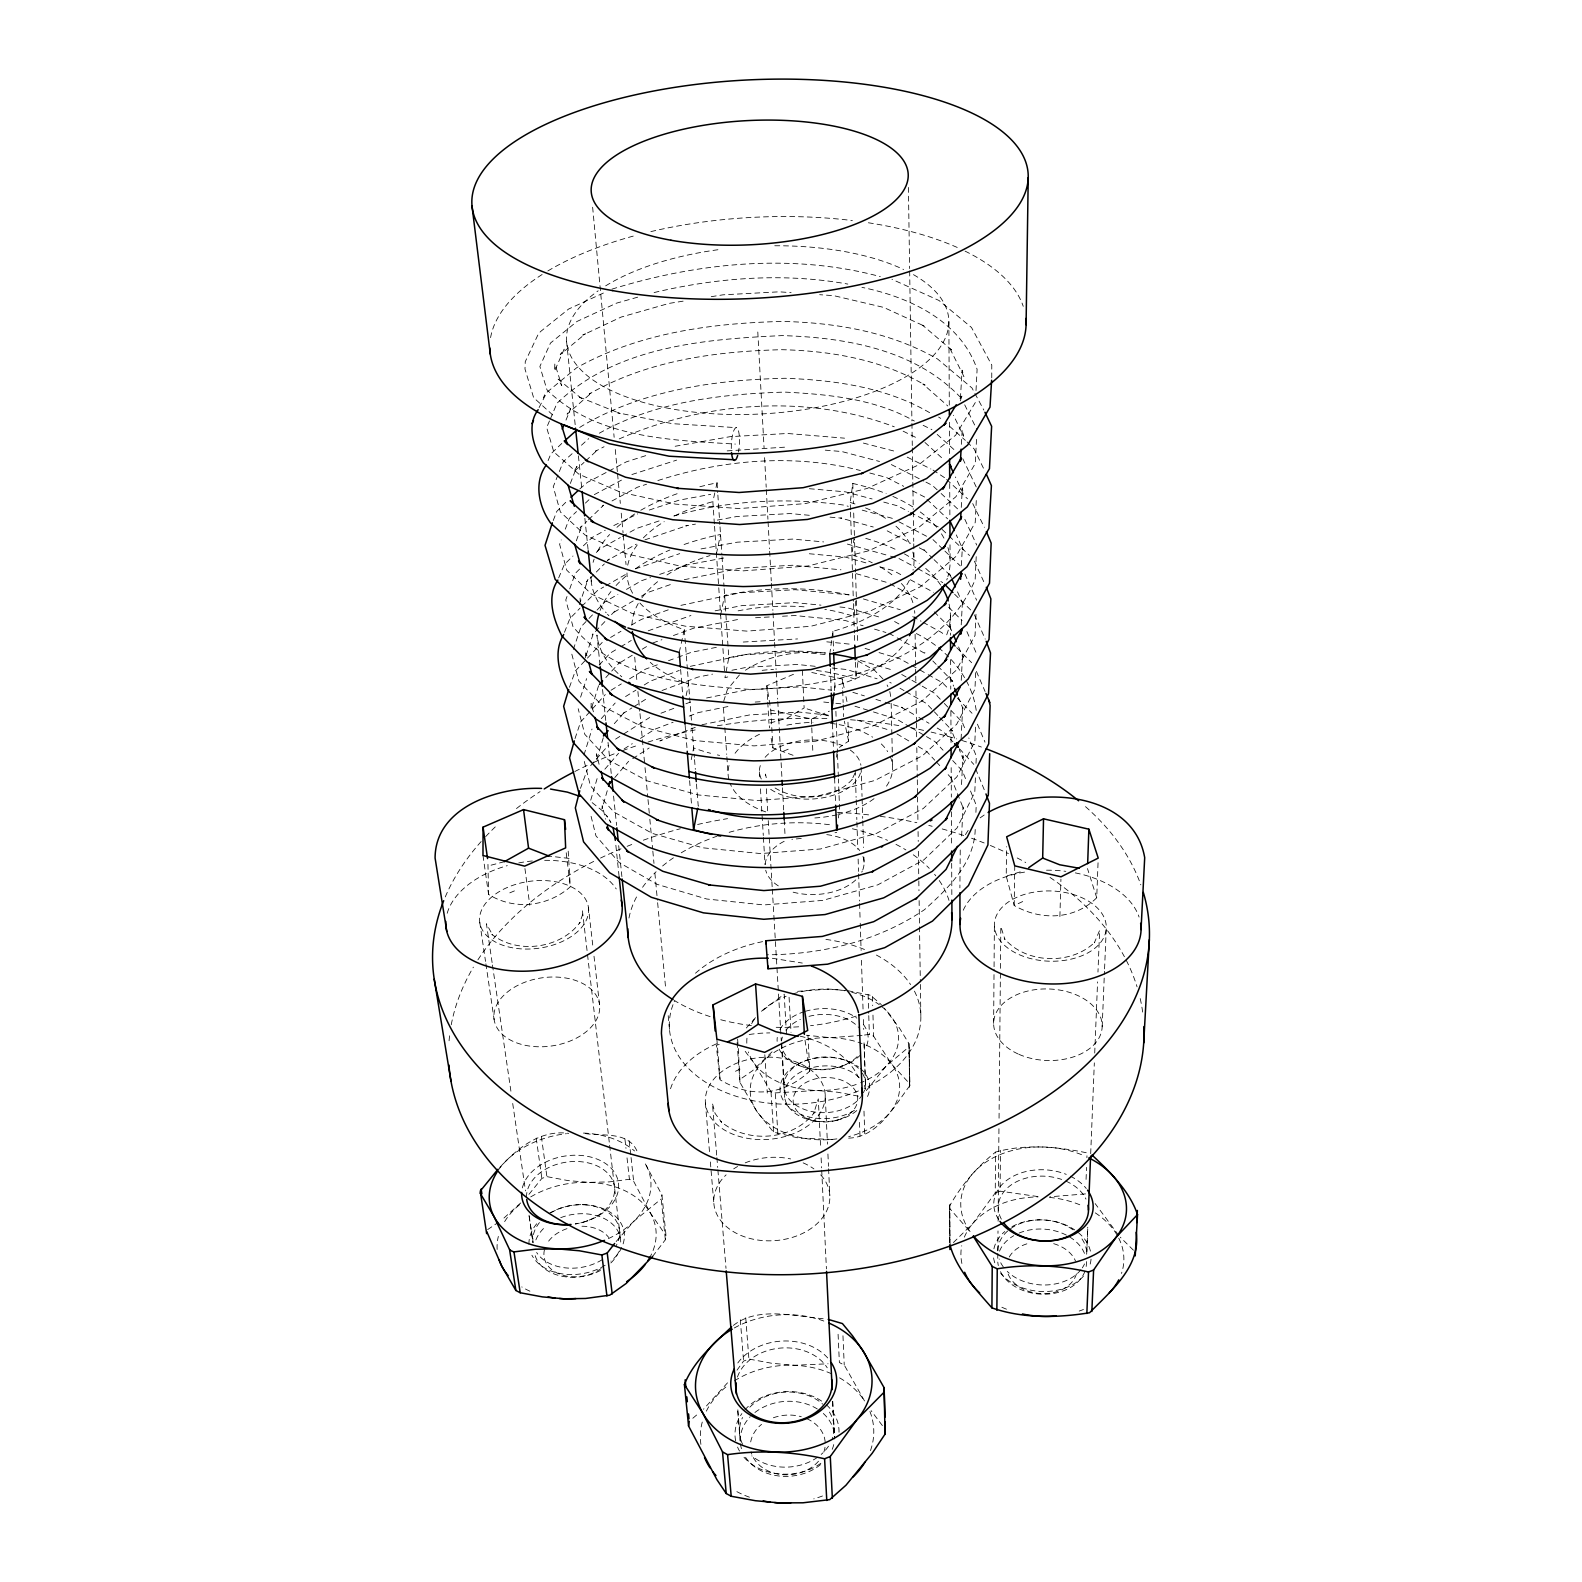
<?xml version="1.0" encoding="UTF-8"?>
<svg xmlns="http://www.w3.org/2000/svg" width="1582" height="1582" viewBox="0 0 1582 1582"><rect width="100%" height="100%" fill="white"/><g stroke="black" fill="none" stroke-linecap="round" stroke-linejoin="round"><path stroke-width="0.75" stroke-dasharray="5 3.75" d="M993.634 1023.356L994.05 969.173M994.069 966.721L994.386 924.837M953.412 1242.562L972.93 1223.361L995.236 1192.966L995.592 1152.072C1025.136 1143.766 1057.29 1146.594 1087.071 1152.902L1086.893 1157.727M997.807 1253.34L997.728 1260.716A44.395 32.55 3.8 0 0 998.321 1265.58M997.827 1250.887L998.005 1230.954M998.104 1221.225L998.954 1128.045M999.053 1118.217L1000.417 970.794M1000.437 968.342L1000.833 926.577L1004.906 939.332L1004.254 938.423C1025.828 963.952 1071.409 965.455 1095.021 941.982L1094.329 942.832L1099.628 930.374L1097.967 972.08M995.236 1192.966L1000.061 1191.147L1000.477 1150.272M1098.046 862.763L1096.722 897.745C1074.593 920.012 1040.462 920.744 1014.2 905.477L1006.231 876.151L1006.548 846.627M1014.2 905.477L1014.754 865.868M731.279 448.556L731.359 444.285A16.255 3.955 -86.6 0 1 735.175 428.228L736.243 427.634A16.67 4.054 -86.6 0 1 739.486 439.638L739.407 443.85A16.255 3.955 -86.6 0 1 738.478 452.037M1059.9 916.591L1060.929 879.157M1086.063 1179.421L1086.537 1167.378M1087.744 1229.076L1086.775 1253.498A44.533 32.51 3.7 0 0 1080.664 1237.124M975.204 829.443C974.492 862.922 947.934 888.59 924.58 909.591C878.148 941.112 822.541 954.46 766.875 954.796M975.916 812.377L976.213 805.08L969.746 789.121M1086.676 1254.249L1087.744 1227.256M1090.69 1153.654L1094.329 1062.867M1094.724 1053.058L1097.572 981.888M975.481 727.147L974.868 741.523L956.873 776.881L923.235 808.54L876.428 833.417L820.485 848.98L760.626 853.568L702.705 847.794L652.278 833.398L613.875 812.001L590.442 785.839L583.857 759.736M976.213 710.397C971.486 676.621 945.779 647.631 915.325 633.057M991.756 377.88L991.776 365.106L971.506 327.494L938.996 300.481L891.991 279.302M975.402 777.79L974.789 792.285L957.051 827.94L923.928 859.817L877.832 884.832L822.739 900.415L763.809 904.944L706.739 899.011L657.024 884.318L619.116 862.506L595.939 835.83L590.402 813.543M976.015 763.295L976.312 756.058L968.817 737.983M1102.179 1026.758L1104.473 971.308M1104.572 968.896L1106.273 927.902A55.963 35.12 1.9 0 0 1023.356 894.759A55.963 35.12 1.9 0 0 1021.379 955.568A55.963 35.12 1.9 0 0 1106.273 927.902M975.679 672.627L974.947 689.218L956.695 724.259L922.524 755.682L874.984 780.42L818.151 795.924L757.363 800.571L698.552 794.975L647.394 780.935L608.477 759.973L584.786 734.325L578.201 708.736M976.213 556.666L975.145 579.783C939.174 664.578 833.417 687.023 750.521 689.436C688.091 685.481 615.279 678.54 572.961 626.571L565.783 599.934L568.947 591.075M975.995 614.251L975.046 635.331L956.497 670.017L921.792 701.162L873.482 725.723L815.739 741.187L754.001 745.893L694.261 740.495L642.351 726.81L602.92 706.343L578.972 681.269L571.774 653.959M976.272 500.525L975.224 522.495L956.082 556.35L920.269 586.843L870.357 610.988L810.696 626.294L746.922 631.119L685.263 626.195L631.791 613.302L591.253 593.962L566.771 570.173L559.613 544.248L561.234 539.937M961.619 835.988L962.983 806.84L963.715 809.371L950.96 777.335L952.423 779.273L947.598 774.073M961.085 739.13L962.746 705.73L962.963 708.499L958.297 697.326M976.509 439.361L975.323 463.388L955.884 496.748L919.458 526.865L868.716 550.773L808.046 565.98L743.204 570.865L680.557 566.178L626.235 553.759L585.122 535.032L560.384 511.975L553.225 486.821L563.271 461.726L572.348 453.48M961.54 784.573L962.944 755.642L963.893 760.922L959.265 749.571M961.243 680.339L962.568 654.375L962.983 657.202L957.308 643.933M976.015 390.556L977.103 369.318C960.472 320.79 909.037 296.882 861.933 287.37M961.223 624.85L962.449 601.516L963.043 604.383L957.268 591.273M961.381 565.506L962.37 547.075L963.161 550.002L956.319 534.914M961.263 507.407L962.35 487.829L963.339 493.96L955.409 476.953M961.381 444.344L962.212 429.909L963.596 436.177L953.491 415.235M960.412 398.506L962.093 370.129L963.913 376.536L949.516 347.743L951.613 349.958L922.603 325.239L924.936 326.347L883.666 307.402L833.932 295.696L819.654 294.687M960.234 849.989L959.898 887.858M568.215 851.156L570.291 886.849C547.649 906.723 514.368 910.619 488.581 894.423L487.889 860.984M838.42 817.973L839.548 808.382L838.44 778.997M816.431 670.491A136.606 78.19 -3.1 0 1 855.862 679.37L857.978 661.454M836.482 757.185L837.353 750.105M855.763 601.002L853.865 616.367A139.117 76.767 -3.1 0 0 824.815 609.288M834.327 690.602L834.92 685.955A141.589 75.283 -3.1 0 0 908.028 638.337M854.082 537.84L851.907 554.768A141.589 75.283 -3.1 0 1 872.255 562.777M829.779 654.157L831.618 640.473M831.934 638.179L832.864 631.337A143.665 73.919 -3.1 0 0 909.887 579.23M850.463 509.72L850.226 502.443L852.797 483.459L853.904 483.716A179.695 92.527 -3.1 0 1 886.138 493.604M960.274 400.859L962.509 394.511L959.997 398.605M724.18 588.702L728.808 657.717L724.932 677.729A136.606 78.19 -3.1 0 1 729.144 676.562M691.235 759.637L693.628 747.91A139.117 76.767 -3.1 0 0 710.575 753.269M720.641 615.022L724.615 595.386L726.217 595.05A174 96.067 -3.1 0 1 852.223 595.623M723.686 701.241L727.443 689.436L739.961 674.308M686.133 695.625L688.585 684.096A141.589 75.283 -3.1 0 1 650.261 662.344M716.428 553.74L720.522 534.498L719.355 534.736A177.085 94.208 -3.1 0 0 682.099 545.217M585.3 657.855L585.736 651.487L586.981 656.095M679.232 652.437L680.754 645.634M681.249 643.36L684.294 629.755A143.665 73.919 -3.1 0 1 639.682 602.801M714.372 523.86L712.849 501.672L715.479 489.886M716.013 487.533L717.061 482.807L715.875 483.044A179.695 92.527 -3.1 0 0 699.204 486.94M949.615 1242.641L949.378 1206.374C960.927 1185.749 976.905 1166.883 995.592 1152.072M848.624 1138.13C877.852 1137.418 894.463 1105.818 909.927 1085.549L908.938 1043.586L899.545 1028.181L884.318 1008.169M909.452 1087.309L909.175 1045.366M607.251 790.723L602.089 808.699L602.208 805.713L605.669 819.179M590.719 800.195L597.284 778.008M603.296 737.746L596.671 759.854L596.355 753.783L599.815 767.013M580.456 788.39L587.436 769.346M583.976 754.99L592.004 729.025M598.569 685.718L591.095 709.586L591.134 703.357L593.665 712.79M575.017 738.576L580.574 722.025L605.313 694.557M580.594 697.148L586.586 678.638M586.072 655.521L593.705 632.325L592.202 634.936M569.441 687.3L575.294 671.045L602.228 642.411M573.317 649.431L581.009 626.769L587.436 620.124M854.933 773.242L851.61 780.401L852.204 779.491C832.785 800.591 796.339 802.212 773.044 786.709M738.3 1048.451L740 1082.543L756.868 1111.454L773.558 1132.178L798.613 1138.071L832.705 1139.475M579.309 604.581L587.95 579.625L586.269 582.196L604.344 563.924M564.497 632.266L569.876 618.562L580.1 608.081M652.595 1256.444L665.35 1239.774L666.042 1235.72L661.929 1194.944L644.883 1163.027A81.394 57.229 -9.1 0 1 604.284 1240.407M569.738 588.88L575.275 573.396L580.515 568.156M665.35 1239.774L661.217 1198.978L661.929 1194.944M576.303 540.846L581.978 525.343L580.119 527.894L586.823 521.388M558.664 577.924L564.319 564.517L572.981 556.014M565.288 529.159L569.362 518.402L576.501 511.599M570.331 483.459L576.955 466.374L573.732 471.93L584.035 462.419M553.245 520.498L556.785 511.401L567.444 500.584M548.084 460.599L550.813 453.994L561.788 443.454M566 420.08L570.687 408.69L567.088 414.207L591.688 392.672L589.216 394.037C647.453 360.538 715.736 351.283 781.923 349.701C831.598 350.868 881.747 359.707 925.094 385.118L922.879 383.951L947.816 405.981M549.468 420.95L546.66 427.575L553.779 451.898L578.814 474.165L620.5 492.22L675.672 504.144L739.367 508.554L805.317 503.61L867.015 488.502L918.628 464.89L955.666 435.188L975.422 402.362M550.417 418.755L556.983 403.311C616.051 346.498 704.227 339.161 782.141 335.602C846.073 337.5 916.077 349.642 961.638 398.585M539.086 407.583L546.878 392.316L576.698 367.736C639.168 332.774 711.821 323.163 782.398 321.443C836.186 322.629 890.488 332.022 937.671 359.094L971.961 387.966L983.826 410.054M543.338 397.873L544.683 394.808M965.415 834.643L969.015 829.087M737.014 1370.17L743.56 1361.093L748.899 1359.037L771.739 1363.269L794.322 1365.286L828.098 1363.783M866.283 1090.611L886.177 1066.031L908.701 1047.126M616.13 1241.554L634.006 1221.106L661.217 1198.978M746.348 1027.984L755.88 1017.226M528.961 1194.331L541.855 1178.412L546.897 1176.632L567.958 1180.587L588.642 1182.367L609.07 1181.912L629.418 1179.282L633.67 1181.359L650.123 1212.623L666.042 1235.72M727.522 1382.826L703.436 1409.265M614.825 777.553L628.627 761.298M604.878 769.168L618.542 753.289M590.659 765.668L608.319 745.379M614.31 723.666L625.147 711.366L623.506 713.225L631.871 707.965M601.298 718.623L615.2 703.001M605.827 677.531L620.025 661.988L618.226 663.768L632.266 655.245M772.075 1051.793L752.439 1070.796L740.514 1079.023M599.183 665.033L610.197 653.129L618.621 648.066M595.425 631.554L605.075 621.37M611.522 614.587L614.745 611.186L612.807 612.906L633.215 600.942M520.676 1202.953L501.949 1219.86M589.038 618.443L595.445 611.799M597.047 610.118L605.056 601.793L617.89 594.377M581.8 606.341L597.363 590.64L603.691 587.001M499.774 1167.437C517.67 1147.998 540.312 1129.548 568.689 1133.365M596.276 552.474L599.776 548.994L620.302 537.564M583.382 545.81L592.38 537.346L605.234 530.267M588.504 519.766L603.632 505.152L601.417 506.695M585.399 503.116L588.979 499.714M579.783 488.996L587.278 482.47L606.816 472.148M585.755 460.837L597.759 449.763L595.425 451.226L604.067 446.737M581.444 445.234L588.722 438.629M692.817 1418.263L698.117 1413.754M733.395 1325.419C758.549 1305.585 796.636 1316.837 825.883 1318.973M609.288 558.94L607.191 560.562L636.34 544.149M807.947 1035.241L809.747 1071.093C783.248 1095.792 750.916 1098.383 720.067 1079.794L716.27 1045.247L720.206 1044.219M847.972 722.183L848.624 741.108L839.389 747.416M802.39 670.471L804.131 707.925L786.768 718.347L768.971 723.31L769.584 727.898M980.128 817.874L986.337 813.484M487.632 1229.61L498.37 1222.313M632.741 758.648L649.154 747.989M624.139 748.899L632.306 743.659M640.453 738.418L654.73 729.262L673.121 722.242M615.596 739.13L621.686 735.254M623.723 733.949L649.648 717.516M579.704 427.437L582.038 425.954C643.182 389.943 715.301 379.858 785.166 378.276C835.019 380.135 886.157 387.234 929.9 412.823M633.947 706.66L648.58 697.464M625.562 696.574L635.924 690.128M644.21 684.986L650.42 681.11L679.212 670.452M739.981 1069.135L733.85 1072.062M1022.704 901.542L1017.325 904.054M611.048 690.227L621.331 683.899M629.557 678.836L645.634 669.107L659.378 664.064M642.272 649.174L648.284 645.515M745.399 670.234C770.355 653.999 801.678 649.747 830.787 653.584M620.737 646.801L631.258 640.473M610.553 637.467L620.975 631.277M631.376 625.088L641.501 619.373L669.324 609.466M641.382 596.177L647.513 592.578L672.785 583.738M661.474 740.02L659.872 740.949L695.269 727.325M626.452 589.414L641.422 580.752L650.538 577.588M605.807 585.795L626.927 573.693M788.192 749.215L783.031 751.371M514.407 890.903L508.573 893.375M622.359 536.417L636.735 528.408L662.205 519.885M613.796 525.56L637.803 513.834M612.016 500.96L637.487 487.197L646.544 484.25M594.318 494.632L621.469 480.117M608.991 471.001L626.353 461.845L647.275 455.161M619.234 438.906C704.366 401.848 806.721 393.443 894.285 426.804M599.321 433.211C655.462 401.512 721.432 393.997 784.85 392.099C829.067 394.393 875.083 398.862 914.337 421.03M603.395 293.046L568.61 309.044L540.807 331.35L538.434 333.782L525.264 361.665L524.987 369.041L533.609 397.636L555.322 417.312M793.492 674.288L766.835 685.738L770.79 710.1L811.388 719.098L829.344 711.168M805.653 1060.731L807.235 1060.078M840.873 1066.525L842.573 1065.853M689.198 716.092L698.394 712.572L731.339 705.849M1020.232 871.88L1006.231 876.151M660.96 713.225L674.545 708.083M685.876 703.792L690.405 702.072M662.008 690.523L698.018 677.076L712.533 674.15M690.286 666.338L744.806 654.711L797.308 651.725L826.674 654.691M668.533 660.683L675.415 658.171M677.709 657.321L691.453 652.278L719.691 646.682M652.793 642.984L661.948 639.682M673.418 635.529L694.043 628.054L740.949 618.898M648.225 630.822L690.938 615.497M680.913 605.352L740.238 592.795L795.173 589.71L849.257 594.872M684.274 579.724L740.06 568.195L792.384 565.249L840.952 569.797M659.674 574.404L687.043 564.912L724.516 557.873M635.371 568.867L679.726 553.621M644.922 539.857L687.003 525.62L685.738 525.896L695.447 524.117M673.794 516.009C728.729 500.13 787.025 497.361 843.602 505.054L848.268 506.319M649.292 510.037L679.133 500.149L710.674 494.355M504.361 861.696L488.581 865.829M657.855 480.572C722.48 459.611 794.164 453.461 860.351 470.507M631.89 474.541L676.582 460.144M559.712 1208.49L560.819 1208.134M637.665 297.179L616.525 303.151L576.975 321.462L550.496 343.037L539.877 366.451L546.977 389.864C595.939 438.313 670.728 440.152 735.393 444.087M654.117 292.551C717.14 277.601 783.881 272.519 847.833 284.088M611.957 289.13C698.117 262.533 792.404 253.041 880.304 276.613M586.606 1221.067L587.832 1220.731M835.059 1120.709L838.559 1119.759M834.999 832.765L836.72 832.35M728.808 657.717L730.37 657.361A170.856 97.847 -3.1 0 1 825.072 653.05M701.894 724.754L749.492 714.945L799.286 712.078L828.414 715.163M706.581 697.998L746.15 689.95L799.938 686.865L831.222 690.108M731.912 670.274L746.427 667.347L797.051 664.46L815.857 666.378M715.123 610.81L741.74 605.649L794.935 602.643L820.999 605.155M701.044 548.934L737.153 542.191L792.701 539.086L823.609 541.914M717.299 520.102L736.737 516.523L789.972 513.557L811.17 515.455M727.166 450.89L787.48 446.994M675.178 446.262L730.212 436.652L787.539 433.488L844.551 438.174M683.108 301.153L669.028 303.408L621.133 317.072L582.769 335.087L585.38 333.802L560.206 354.665L564.161 349.167L554.511 371.177L554.847 363.801L561.748 385.553L558.11 379.087L582.235 399.119L579.506 397.141L620.144 413.515L617.573 412.764L672.251 423.66L736.243 427.634M711.247 296.684L722.974 294.825L779.214 291.82L791.099 292.65M797.565 991.341L828.217 989.126L845.856 990.569M862.032 1035.399L830.313 1037.673L806.385 1035.241M864.464 1035.043L869.349 1034.371L873.6 1036.17L891.536 1064.053L909.709 1083.769L909.927 1085.549M745.201 1051.338L753.546 1062.392L771.027 1091.857L773.005 1093.043L816.707 1090.473L837.55 1092.213L858.591 1096.188M1085.509 1193.896L1049.716 1196.823M755.543 617.751L770.236 616.921M782.497 616.229L794.757 615.536L844.907 620.421L863.139 625.78M743.243 642.035L797.585 638.93M755.207 702.052L760.131 701.755M582.888 1204.693L583.936 1204.713M569.065 858.413L549.092 856.119M825.27 450.158L841.802 451.542L879.533 461.469M772.352 958.277L802.311 963.062M1037.891 1196.565L1000.061 1191.147M809.391 488.719L845.441 491.844L872.117 498.963M830.036 517.136L841.822 518.184L840.754 518.046L873.264 527.004M809.331 553.759L845.361 557.082L868.3 563.548M839.963 606.994L847.062 607.686L880.996 617.573M826.773 641.837L851.096 644.269M832.29 668.039L846.39 669.483L877.081 678.777M823.747 702.032L833.417 703.041M835.83 703.278L843.087 704.049M814.295 1120.887L819.081 1121.658M828.533 715.855L804.131 707.925M636.893 1150.786C627.382 1130.181 600.468 1137.003 582.492 1133.028A81.394 57.229 -9.1 0 1 634.54 1150.964M848.071 990.747L870.456 995.256L881.312 1004.629M811.784 672.488L842.296 679.014L844.116 687.834M863.396 443.079L896.401 451.681M793.076 755.286L772.926 747.95L770.612 735.274M869.803 473.018L886.316 477.408L903.717 486.327M883.765 502.107L897.726 505.884L908.384 511.421M862.21 510.136L892.446 518.382M847.379 544.089L888.273 555.539M890.547 556.172L899.011 558.545L915.859 567.562M879.77 566.791L893.533 570.687L901.938 575.235M856.08 573.653L888.075 582.769M863.396 598.945L900.257 609.742M874.53 629.142L885.94 632.484M807.314 1068.008L808.877 1068.483M865.057 648.422L869.724 649.807M879.038 652.595L900 658.844L909.67 664.183M860.43 660.426L893.257 670.274M852.876 692.343L864.385 695.882M875.914 699.402L882.815 701.518M885.129 702.23L901.265 707.174L916.828 716.231M854.952 706.225L871.148 711.228M873.462 711.94L896.579 719.098L909.373 726.593M857.128 720.107L887.324 729.5M847.458 1061.166L849.831 1061.937M857.8 660.861L874.767 670.531L884.239 680.28M889.776 682.396L891.239 683.048M923.137 425.321L931.917 429.632M903.144 431.174L918.628 438.847M907.178 457.099L930.888 469.004M933.044 470.091L944.929 477.922M891.338 464.574L923.809 481.047M925.964 482.134L932.451 485.437L939.372 491.883M912.418 490.776L925.47 497.46L923.512 496.115M910.5 512.528L938.205 526.885M898.853 521.744L926.597 536.278M887.205 530.84L910.738 543.279M919.28 547.787L925.707 551.189L923.888 549.765L932.352 558.011M917.956 568.689L942.773 582.611M910.362 579.763L933.499 592.261M890.191 583.916L919.636 599.954M912.735 616.624L921.04 621.212M923.137 622.359L941.844 632.662L945.166 636.004M894.581 621.528L900.791 624.989M888.946 633.275L895.155 636.755M897.212 637.902L926.202 654.157L924.679 652.575M911.726 665.35L917.896 668.83M919.953 669.997L926.123 673.497M928.179 674.664L942.575 682.811L949.121 689.574M901.74 674.486L909.927 679.153M911.964 680.319L920.17 685.006M922.207 686.173L934.487 693.193L942.674 701.716M899.96 688.249L904.054 690.602M906.091 691.769L926.459 703.515L937.889 715.558M918.865 717.417L929.029 723.31M937.157 728.036L943.248 731.596L952.957 741.879M901.265 707.174L902.61 707.965M911.509 727.839L924.303 735.333M926.439 736.579L934.962 741.582L943.03 750.204M896.974 733.949L909.729 741.483M918.213 746.486L926.716 751.509L934.744 760.191M938.62 417.055L940.697 418.36M839.607 1377.863A86.812 68.797 -4.3 0 1 864.701 1401.256L844.234 1365.009L839.37 1362.537L838.045 1333.31M592.162 802.647L602.445 810.775L607.607 817.162M949.497 426.211L965.336 440.35M967.096 441.932L974.117 448.952L984.32 469.992M937.177 434.397L954.737 450.257M924.936 442.466L944.197 460.065M946.669 479.524L967.512 498.765M941.112 493.505L958.395 509.641M1133.424 1250.195L1120.254 1237.183M926.953 499.358L947.618 518.856M942.14 529.436L947.282 534.34M949.002 535.982L969.588 555.559M932.985 539.62L943.228 549.468M944.929 551.109L960.274 565.862M934.052 559.652L950.98 576.125L949.576 573.791L951.494 578.162M954.618 594.219L971.566 610.81M948.627 607.251L962.074 620.559M934.27 611.898L950.96 628.588L949.714 626.235L952.562 632.859M956.754 647.691L971.664 662.7M932.846 660.96L936.168 664.381M937.81 666.081L952.76 681.427L949.892 677.195L953.63 686.133M957.308 698.038L972.02 713.264M949.378 1206.374L949.655 1208.43L970.656 1232.437A82.936 59.345 3.4 0 1 985.606 1162.315A82.936 59.345 3.4 0 1 1084.323 1155.809M944.296 703.417L949.2 708.538M950.841 710.239L962.271 722.183L965.079 728.966M939.53 717.279L952.582 731.042L950.94 729.124L955.568 740.475M959.443 748.721L973.82 764.403M952.7 760.547L962.37 770.889L966.068 780.005M936.366 761.931L941.171 767.132M1118.652 1235.344L1095.159 1203.586M882.4 1425.619L871.109 1410.65M972.732 503.57L984.36 527.32M609.901 820.86L610.889 822.422L606.657 815.64M887.087 685.006L887.878 686.588M964.704 404.814L976.984 429.75M1096.722 897.745L1087.487 868.558M962.766 458.701L976.865 488.324M964.842 519.331L976.747 545.118M974.393 561.175L984.32 582.927M964.901 574.048L976.628 600.211M974.453 614.844L985.23 639.108M966.899 631.594L976.529 653.682M976.41 671.421L985.092 691.512M977.439 724.18L985.013 742.156M975.679 768.931L985.032 791.653M848.624 741.108L844.353 721.194M766.261 777.672L765.49 774.073L765.767 778.977M845.955 696.653L847.319 703.258M809.747 1071.093L804.487 1036.764M889.816 691.552L890.745 696.634M492.101 962.588L486.425 923.73L492.655 935.14L491.883 934.349C517.274 954.658 561.116 948.666 580.08 922.247L579.526 923.196L582.354 915.365L582.413 910.579L587.238 952.166M492.457 965.02L510.927 1091.323M512.706 1103.465L525.501 1190.89M529.041 1215.194L532.956 1241.91M479.801 922.543L485.536 961.381M485.892 963.814L494.138 1019.658M529.159 1216.321L533.015 1242.799A43.703 31.383 -9.4 0 1 539.462 1222.589M482.985 855.486L488.581 894.423M536.219 1138.051L541.855 1178.412M541.341 1136.291L546.897 1176.632M524.947 868.577L529.772 905.22M566.218 852.757L570.291 886.849M587.515 954.599L609.347 1142.916M609.643 1145.348L620.698 1240.743M588.464 907.653A54.836 33.756 -7.8 0 1 510.472 947.4A54.836 33.756 -7.8 0 1 503.313 889.361A54.836 33.756 -7.8 0 1 588.464 907.653L592.894 946.511M594.001 956.22L599.558 1004.788A53.234 34.408 -8.2 0 1 524.057 1045.049A53.234 34.408 -8.2 0 1 516.8 985.883A53.234 34.408 -8.2 0 1 599.558 1004.788M624.91 1138.822L625.978 1148.354M627.026 1157.866L629.418 1179.282M629.221 1140.879L630.803 1155.176M631.06 1157.549L633.67 1181.359M615.853 845.282L619.135 876.863M566.574 341.356L575.275 425.696M578.419 455.853L581.84 489.075M584.865 518.323L588.227 550.852M591.411 581.701L590.917 576.837A179.695 92.527 -3.1 0 0 606.203 612.807M600.033 665.093L596.928 635.035A177.085 94.208 -3.1 0 0 618.621 673.991M602.564 689.495L605.748 720.443M608.022 742.393L611.305 774.132M613.579 796.082L616.604 825.369M618.7 845.599L621.904 876.606M592.637 207.222L614.152 437.304M615.279 449.525L617.356 471.555M617.573 474.007L620.322 503.392M621.232 513.181L623.071 532.758M623.288 535.21L626.037 564.576M634.698 657.143L636.992 681.684M637.902 691.512L639.741 711.168M639.978 713.62L644.784 765.194M645.021 767.646L647.77 797.11M648.007 799.563L649.609 816.747M649.846 819.219L652.595 848.684M652.832 851.136L653.979 863.416M654.889 873.244L657.42 900.257M657.637 902.709L665.686 988.651M668.197 1015.664L669.582 1030.396M705.394 1103.049L709.527 1152.131M710.358 1161.959L713.878 1203.684M716.686 1155.137L712.434 1103.445L715.044 1113.352L721.59 1122.271L720.858 1121.5C747.06 1144.063 793.571 1140.484 814.453 1112.364L813.781 1113.253L818.309 1098.857L820.663 1148.137M716.883 1157.589L717.694 1167.437M717.892 1169.909L726 1268.369M737.726 1411.164L740.158 1440.688M680.616 669.423L682.574 693.687M685.125 725.248L687.102 749.532M689.614 780.697L691.591 805.198M737.845 1409.819L740.06 1436.851M684.294 629.755L687.399 669.146M687.597 671.599L691.868 725.762M692.046 727.957L694.36 757.185M694.557 759.617L695.329 769.366M696.476 784L698.216 805.91A136.883 78.052 -3.1 0 0 700.213 806.682M716.864 1039.176L720.067 1079.794M740.317 1319.764L743.56 1361.093M745.735 1317.707L748.899 1359.037M737.627 1039.058L738.141 1046.117M737.093 1042.558L740 1082.543M714.55 526.312L718.604 585.459M718.762 587.772L722.776 646.128M722.934 648.561L724.596 672.864M723.468 708.222L724.675 725.248M724.833 727.68L726.711 754.416M726.87 756.849L728.056 773.875M717.061 482.807L717.714 492.595M717.872 495.047L719.85 524.413M720.028 526.865L721.847 554.214M722.025 556.666L724.002 586.25M764.818 1054.739L767.27 1093.083M771.027 1091.857L773.558 1132.178M759.439 771.878L759.914 779.669M760.467 788.864L761.97 813.662M762.089 815.561L763.295 835.514M763.414 837.412L765.055 864.642M775.398 1093.815L777.889 1134.175M781.726 1043.013L784.079 1083.314M766.36 788.765L767.665 810.815M768.239 820.603L772.154 886.731M772.313 889.183L781.29 1041.015M781.449 1043.467L784.632 1097.335M766.835 685.738L767.626 699.817M767.764 702.171L768.971 723.31M786.452 1033.896L784.178 994.168L760.843 1011.907A75.936 50.644 -2.5 0 1 786.155 996.264M789.082 997.273L791.02 1032.314M770.79 710.1L772.926 747.95M757.798 332.002L764.066 447.785M764.6 457.653L766.202 487.216M766.321 489.669L767.923 519.232M768.061 521.704L769.524 548.796M769.663 551.268L771.265 580.831M771.403 583.283L772.866 610.395M773.005 612.847L774.468 639.959M774.607 642.411L776.07 669.522M776.208 671.974L777.672 699.086M777.79 701.538L781.943 777.929M782.477 787.777L783.663 809.944M784.197 819.812L785.008 834.584M821.117 1157.886L821.592 1167.852M821.711 1170.186L826.417 1268.902M832.765 1401.395L834.426 1436.515M832.587 1401.434L834.011 1430.978M825.211 1094.981A60.057 41.132 -3.9 0 1 736.836 1135.658A60.057 41.132 -3.9 0 1 733.751 1064.488A60.057 41.132 -3.9 0 1 825.211 1094.981L827.465 1144.162M827.92 1153.99L828.493 1166.29M828.592 1168.742L829.838 1195.794M811.388 719.098L812.871 752.32M842.969 1335.762L844.234 1365.009M830.352 668.79L831.203 690.761M832.488 723.943L833.457 748.583M834.604 778.146L835.573 802.786M832.864 631.337L833.141 638.614M833.22 641.026L833.595 650.716M834.149 665.271L835.118 690.859M835.889 711.327L836.245 721.016M836.305 722.677L837.432 752.063M837.511 754.515L838.341 776.544M859.501 1122.37L860.015 1136.647M842.296 679.014L842.633 688.407M842.712 690.761L843.127 702.507M843.206 704.86L843.621 716.606M863.99 1111.137L864.781 1134.927M855.209 770.177L856.099 797.328M856.198 799.8L856.831 819.555M856.91 822.027L857.8 849.178M858.136 859.066L858.532 871.405M858.611 873.877L859.501 901.028M859.58 903.5L860.153 920.783M860.232 923.255L861.122 950.406M861.439 960.294L863.06 1009.672M863.377 1019.54L863.713 1029.427M864.187 1044.239L865.651 1088.693M864.029 1042.835L865.453 1085.608M852.797 483.459L853.39 503.135M853.707 512.983L854.537 540.035M854.616 542.488L855.526 572.012M855.605 574.266L857.721 642.233M861.122 767.29L862.032 796.478M862.111 798.91L862.704 818.369M862.783 820.801L863.614 847.537M863.93 857.266L864.069 862.131M868.123 994.564L868.696 1013.291M868.775 1015.624L869.349 1034.371M850.543 512.153L853.37 601.18M853.449 603.632L854.379 632.938M854.458 635.391L854.695 642.727M855.328 662.265L855.862 679.37M872.414 996.344L872.691 1005.717M872.967 1015.09L873.6 1036.17M580.1 598.095L580.198 601.397M891.16 703.337L892.386 757.106M892.446 759.558L892.604 766.894M908.938 1043.586L909.709 1083.769M908.404 187.427L909.63 268.545M909.67 270.997L911.904 420.931M911.944 423.383L912.28 445.511M912.32 447.963L912.794 479.919M912.834 482.372L913.249 509.404M913.269 511.856L913.724 541.36M913.763 543.812L914.02 561.017M915.108 634.283L915.701 673.734M915.741 676.206L915.82 681.13M915.958 690.998L916.413 720.581M916.453 723.053L916.67 737.845M916.809 747.713L917.263 777.296M917.303 779.768L917.52 794.56M917.56 797.031L917.936 821.691M918.074 831.559L918.232 841.426M918.371 851.274L918.786 878.405M918.826 880.877L918.964 890.745M919.122 900.593L920.328 981.987M920.368 984.439L920.862 1016.494M948.864 321.838L949.299 405.13M949.378 422.295L949.556 454.133M949.694 483.538L949.872 515.396M950.011 544.801L950.11 561.946M950.387 615.556L950.485 635.193M950.624 659.714L950.762 689.159M950.881 711.228L951.059 745.577M951.178 767.646L951.336 797.071M951.415 811.803L951.593 846.133M951.672 863.317L951.85 897.647M949.853 1204.337L950.11 1245.429M949.655 1208.43L949.872 1242.285M734.305 1327.97A88.374 68.599 -4.2 0 1 826.872 1322.216M869.922 1411.48A86.812 68.797 -4.3 0 1 869.289 1453.68M822.482 1495.979A86.812 68.797 -4.3 0 1 813.761 1498.866M749.433 1497.185A86.812 68.797 -4.3 0 1 736.124 1491.253M700.905 1444.366A86.812 68.797 -4.3 0 1 702.289 1421.941M706.363 1411.144A86.812 68.797 -4.3 0 1 726.909 1386.168M734.384 1380.868A86.812 68.797 -4.3 0 1 833.576 1374.699M737.805 1362.972A53.017 41.132 -4.2 0 1 785.582 1340.963A53.017 41.132 -4.2 0 1 831.381 1362.834M737.449 1377.032A48.132 37.395 -4.2 0 1 779.372 1348.18A48.132 37.395 -4.2 0 1 827.228 1367.797M829.423 1412.073A47.381 37.493 -4.3 0 1 832.251 1438.789M828.493 1446.205A47.381 37.493 -4.3 0 1 821.196 1454.412M817.558 1457.259A47.381 37.493 -4.3 0 1 751.786 1455.836M742.65 1444.386A47.381 37.493 -4.3 0 1 742.551 1417.492M749.828 1407.169A47.381 37.493 -4.3 0 1 822.699 1404.124M820.86 1463.291A52.068 41.251 -4.3 0 1 742.037 1454.867M739.526 1451.07A52.068 41.251 -4.3 0 1 737.568 1447.075M735.63 1440.807A52.068 41.251 -4.3 0 1 741.879 1413.596M744.806 1409.918A52.068 41.251 -4.3 0 1 822.699 1401.85M826.417 1404.836A52.068 41.251 -4.3 0 1 839.014 1432.204M881.115 1006.053A75.936 50.644 -2.5 0 1 860.667 1082.76M856.198 1084.461A75.936 50.644 -2.5 0 1 748.385 1051.951M746.823 1043.21A75.936 50.644 -2.5 0 1 747.159 1036.586M751.648 1023.673A75.936 50.644 -2.5 0 1 755.049 1018.452M792.661 993.99A75.936 50.644 -2.5 0 1 844.887 990.807M851.709 992.27A75.936 50.644 -2.5 0 1 879.315 1004.689M866.165 1045.188A74.769 51.059 -2.5 0 1 899.031 1093.656A74.769 51.059 -2.5 0 1 848.723 1136.608M836.878 1138.882A74.769 51.059 -2.5 0 1 751.391 1081.317A74.769 51.059 -2.5 0 1 862.091 1043.566M863.396 1024.503A45.562 30.374 -2.5 0 1 865.789 1047.64M860.529 1054.937A45.562 30.374 -2.5 0 1 816.174 1069.254A45.562 30.374 -2.5 0 1 779.175 1049.143M777.138 1041.351A45.562 30.374 -2.5 0 1 777.276 1037.377M779.867 1029.605A45.562 30.374 -2.5 0 1 803.142 1012.025M805.297 1011.333A45.562 30.374 -2.5 0 1 856.831 1018.116M857.167 1056.618A41.369 27.626 -2.5 0 1 814.236 1069.353A41.369 27.626 -2.5 0 1 782.042 1047.838M781.587 1040.64A41.369 27.626 -2.5 0 1 782.418 1037.06M786.096 1030.218A41.369 27.626 -2.5 0 1 800.393 1019.401M808.995 1016.356A41.369 27.626 -2.5 0 1 858.551 1027.371M862.368 1073.209A40.816 27.823 -2.5 0 1 863.396 1092.806M862.467 1094.526A40.816 27.823 -2.5 0 1 802.133 1108.527A40.816 27.823 -2.5 0 1 795.825 1065.853A40.816 27.823 -2.5 0 1 858.611 1068.522M860.371 1068.443A44.85 30.612 -2.5 0 1 867.391 1096.722M854.418 1110.327A44.85 30.612 -2.5 0 1 791.158 1108.942A44.85 30.612 -2.5 0 1 795.291 1065.635A44.85 30.612 -2.5 0 1 858.532 1066.94M498.172 1170.364A81.394 57.229 -9.1 0 1 566.475 1133.681M530.721 1196.902A80.069 57.565 -9.4 0 1 626.274 1191.384A80.069 57.565 -9.4 0 1 650.103 1256.939M529.911 1291.189A80.069 57.565 -9.4 0 1 521.783 1286.917M497.144 1249.444A80.069 57.565 -9.4 0 1 498.35 1236.412M504.638 1221.601A80.069 57.565 -9.4 0 1 520.913 1203.625M522.357 1187.884A48.824 34.329 -9.1 0 1 573.989 1155.236A48.824 34.329 -9.1 0 1 618.661 1185.61A48.824 34.329 -9.1 0 1 575.334 1223.914M526.529 1197.436A44.336 31.225 -9.1 0 1 568.254 1161.9A44.336 31.225 -9.1 0 1 614.488 1187.073A44.336 31.225 -9.1 0 1 575.294 1223.954M550.951 1212.761A43.703 31.383 -9.4 0 1 603.434 1209.657A43.703 31.383 -9.4 0 1 616.189 1245.667M602.149 1259.727A43.703 31.383 -9.4 0 1 536.634 1252.489M548.875 1213.572A48.033 34.527 -9.4 0 1 612.847 1214.106A48.033 34.527 -9.4 0 1 610.87 1261.151M605.155 1265.244A48.033 34.527 -9.4 0 1 531.908 1255.238M528.961 1244.342A48.033 34.527 -9.4 0 1 538.355 1221.937M1083.452 1309.481A81.572 59.641 3.7 0 1 1079.201 1311.063M1006.488 1309.184A81.572 59.641 3.7 0 1 1000.14 1306.455M961.896 1263.484A81.572 59.641 3.7 0 1 961.737 1245.726M964.348 1237.164A81.572 59.641 3.7 0 1 1038.01 1196.921M1049.519 1197.416A81.572 59.641 3.7 0 1 1082.444 1205.899M1095.298 1212.88A81.572 59.641 3.7 0 1 1117.663 1236.076M1118.771 1238.192A81.572 59.641 3.7 0 1 1121.48 1273.451M998.736 1219.623A49.754 35.595 3.4 0 1 1008.762 1178.887A49.754 35.595 3.4 0 1 1066.268 1174.378M1070.322 1176.177A49.754 35.595 3.4 0 1 1086.28 1188.517M1001.347 1219.149A45.186 32.372 3.4 0 1 1012.164 1184.246A45.186 32.372 3.4 0 1 1061.66 1179.44M1065.813 1181.082A45.186 32.372 3.4 0 1 1085.984 1199.097M1084.52 1263.939A44.533 32.51 3.7 0 1 1082.306 1267.854M1080.941 1269.713A44.533 32.51 3.7 0 1 1007.24 1271.414M1003.364 1267.004A44.533 32.51 3.7 0 1 999.112 1258.936M997.827 1250.452A44.533 32.51 3.7 0 1 1025.571 1221.779A44.533 32.51 3.7 0 1 1073.585 1230.242M1091.046 1259.153A48.923 35.773 3.7 0 1 1089.563 1266.075M1083.393 1276.239A48.923 35.773 3.7 0 1 1000.714 1273.332M994.762 1262.792A48.923 35.773 3.7 0 1 993.397 1255.772M993.911 1248.811A48.923 35.773 3.7 0 1 1004.768 1231.547M1012.005 1226.643A48.923 35.773 3.7 0 1 1074.732 1229.926M1078.331 1232.615A48.923 35.773 3.7 0 1 1090.631 1252.133M856.772 1110.564A40.697 27.863 -2.5 0 1 796.3 1114.104A40.697 27.863 -2.5 0 1 799.701 1072.596A40.697 27.863 -2.5 0 1 859.422 1077.975M864.345 1085.41A40.697 27.863 -2.5 0 1 865.532 1089.464M890.27 756.532A82.343 47.816 -2.6 0 1 885.327 787.737M874.035 798.673A82.343 47.816 -2.6 0 1 839.271 814.236M837.096 814.75A82.343 47.816 -2.6 0 1 814.315 817.993M765.708 811.882A82.343 47.816 -2.6 0 1 730.449 784.277M728.768 779.115A82.343 47.816 -2.6 0 1 729.658 763.374M735.076 753.269A82.343 47.816 -2.6 0 1 761.239 733.435M786.827 725.189A82.343 47.816 -2.6 0 1 813.01 722.42M830.471 723.33A82.343 47.816 -2.6 0 1 872.631 737.172M881.293 743.936A82.343 47.816 -2.6 0 1 887.66 751.608M1084.936 1271.236A44.395 32.55 3.8 0 1 1043.27 1294.214A44.395 32.55 3.8 0 1 999.883 1270.366M999.508 1251.184A44.395 32.55 3.8 0 1 1013.746 1235.7M1019.065 1233.07A44.395 32.55 3.8 0 1 1085.133 1255.139M1086.379 1261.605A44.395 32.55 3.8 0 1 1086.162 1266.47M963.26 910.223A90.569 56.833 1.9 0 1 1025.057 872.018M1046.513 870.199A90.569 56.833 1.9 0 1 1065.853 871.346M1075.305 872.888A90.569 56.833 1.9 0 1 1139.08 917.066M1076.413 1273.886A35.239 25.905 3.8 0 1 1043.27 1293.681A35.239 25.905 3.8 0 1 1008.031 1273.767M1009.257 1257.018A35.239 25.905 3.8 0 1 1029.249 1243.155M1053.671 1243.67A35.239 25.905 3.8 0 1 1075.542 1261.131M560.72 1217.665A43.584 31.403 -9.5 0 1 620.48 1245.469M618.72 1251.797A43.584 31.403 -9.5 0 1 610.316 1263.464M600.428 1270.465A43.584 31.403 -9.5 0 1 534.736 1254.051M535.883 1239.912A43.584 31.403 -9.5 0 1 545.177 1226.96M447.192 913.289A88.73 54.638 -7.8 0 1 507.288 865.651M518.758 862.922A88.73 54.638 -7.8 0 1 532.877 860.924M544.663 860.331A88.73 54.638 -7.8 0 1 616.229 888.926M601.061 1268.566A34.586 24.996 -9.5 0 1 561.056 1274.677A34.586 24.996 -9.5 0 1 544.603 1249.127M548.638 1241.119A34.586 24.996 -9.5 0 1 568.986 1228.047M581.978 1226.228A34.586 24.996 -9.5 0 1 608.754 1237.519M833.754 1444.584A47.242 37.513 -4.3 0 1 831.895 1450.081M820.564 1464.616A47.242 37.513 -4.3 0 1 744.529 1455.697M741.464 1448.677A47.242 37.513 -4.3 0 1 740.376 1443.16M740.238 1441.301A47.242 37.513 -4.3 0 1 750.224 1416.721M754.93 1412.489A47.242 37.513 -4.3 0 1 818.388 1409.661M823.293 1413.458A47.242 37.513 -4.3 0 1 834.545 1438.967M670.531 1088.732A97.174 66.563 -3.9 0 1 719.79 1042.439M749.176 1034.509A97.174 66.563 -3.9 0 1 769.841 1032.908M800.176 1036.19A97.174 66.563 -3.9 0 1 858.472 1077.579M825.013 1447.273A37.493 29.84 -4.3 0 1 822.442 1455.321M818.487 1461.234A37.493 29.84 -4.3 0 1 780.064 1474.384A37.493 29.84 -4.3 0 1 751.055 1451.722M750.699 1441.914A37.493 29.84 -4.3 0 1 761.555 1424.354M773.38 1417.769A37.493 29.84 -4.3 0 1 801.263 1416.701M806.78 1418.659A37.493 29.84 -4.3 0 1 825.191 1442.329M860.41 772.985A50.901 29.544 -2.6 0 1 820.84 798.139A50.901 29.544 -2.6 0 1 767.923 787.223M761.278 778.957A50.901 29.544 -2.6 0 1 761.258 763.157M765.115 757.323A50.901 29.544 -2.6 0 1 842.257 745.577M850.246 750.046A50.901 29.544 -2.6 0 1 860.905 765.233M862.941 856.416A49.497 30.236 -2.6 0 1 862.704 870.041M862.269 871.089A49.497 30.236 -2.6 0 1 861.755 872.117M855.743 879.928A49.497 30.236 -2.6 0 1 792.206 891.912M778.324 885.88A49.497 30.236 -2.6 0 1 765.708 870.219M765.194 864.425A49.497 30.236 -2.6 0 1 786.234 840.319M826.773 834.624A49.497 30.236 -2.6 0 1 859.679 850.523M820.702 1174.892A58.119 41.686 -4 0 1 808.402 1230.223A58.119 41.686 -4 0 1 731.102 1230.183A58.119 41.686 -4 0 1 726.118 1174.853M733.692 1168.861A58.119 41.686 -4 0 1 737.588 1166.507M745.221 1162.849A58.119 41.686 -4 0 1 790.624 1158.934M803.142 1162.869A58.119 41.686 -4 0 1 813.899 1168.9M631.969 624.87A141.589 75.283 -3.1 0 1 638.673 602.782M641.936 597.778A141.589 75.283 -3.1 0 1 658.033 581.365M666.951 574.998A141.589 75.283 -3.1 0 1 710.002 555.598M880.462 567.107A141.589 75.283 -3.1 0 1 894.562 576.936M901.404 583.501A141.589 75.283 -3.1 0 1 912.952 602.861M914.574 610.612A141.589 75.283 -3.1 0 1 914.792 613.243M914.436 991.123A125.888 83.114 -3.1 0 1 864.187 1088.396M858.393 1090.947A125.888 83.114 -3.1 0 1 719.494 1089.8A125.888 83.114 -3.1 0 1 673.082 1004.471M674.209 1001.663A125.888 83.114 -3.1 0 1 674.822 1000.279M695.487 973.227A125.888 83.114 -3.1 0 1 763.295 941.488M825.923 939.411A125.888 83.114 -3.1 0 1 864.484 949.497M876.388 955.053A125.888 83.114 -3.1 0 1 910.579 984.558M856.198 1016.119A162.234 102.079 -3.1 0 1 810.538 1025.709M798.673 1026.797A162.234 102.079 -3.1 0 1 774.864 1027.272M751.41 1025.571A162.234 102.079 -3.1 0 1 717.991 1018.986M710.14 1016.613A162.234 102.079 -3.1 0 1 675.099 1000.951M628.964 918.054A162.234 102.079 -3.1 0 1 638.278 893.87M642.569 887.284A162.234 102.079 -3.1 0 1 656.115 871.741M662.621 865.967A162.234 102.079 -3.1 0 1 673.398 857.84M681.229 852.817A162.234 102.079 -3.1 0 1 716.883 836.245M729.144 832.33A162.234 102.079 -3.1 0 1 831.974 825.033M852.362 828.77A162.234 102.079 -3.1 0 1 887.502 840.319M895.966 844.353A162.234 102.079 -3.1 0 1 905.893 849.93M913.269 854.794A162.234 102.079 -3.1 0 1 929.247 868.36M934.586 874.292A162.234 102.079 -3.1 0 1 935.812 875.835M939.233 880.502A162.234 102.079 -3.1 0 1 948.982 900.376M445.274 896.915A358.778 226.918 -3.1 0 1 482.609 839.923M485.654 836.621A358.778 226.918 -3.1 0 1 495.265 826.911M516.464 808.56A358.778 226.918 -3.1 0 1 540.055 791.633M574.8 771.541A358.778 226.918 -3.1 0 1 587.1 765.49M593.388 762.603A358.778 226.918 -3.1 0 1 615.991 753.151M622.596 750.639A358.778 226.918 -3.1 0 1 637.724 745.34M647.987 742.057A358.778 226.918 -3.1 0 1 695.566 729.856M717.299 725.802A358.778 226.918 -3.1 0 1 828.315 718.584M850.463 719.77A358.778 226.918 -3.1 0 1 899.446 725.683M910.125 727.601A358.778 226.918 -3.1 0 1 924.185 730.488M931.126 732.09A358.778 226.918 -3.1 0 1 956.715 738.893M961.718 740.416A358.778 226.918 -3.1 0 1 981.374 747.06M1085.489 806.642A358.778 226.918 -3.1 0 1 1140.84 884.852M449.07 1040.778A348.04 231.051 -3.1 0 1 449.96 1032.749M451.246 1024.76A348.04 231.051 -3.1 0 1 473.394 967.136M477.902 959.859A348.04 231.051 -3.1 0 1 594.437 861.043M600.507 858.057A348.04 231.051 -3.1 0 1 622.319 848.288M627.105 846.33A348.04 231.051 -3.1 0 1 631.93 844.432M643.34 840.2A348.04 231.051 -3.1 0 1 680.319 828.75M697.622 824.479A348.04 231.051 -3.1 0 1 727.562 818.645M837.471 812.377A348.04 231.051 -3.1 0 1 869.665 814.987M880.304 816.312A348.04 231.051 -3.1 0 1 916.848 822.699M928.772 825.428A348.04 231.051 -3.1 0 1 932.154 826.279M942.2 828.928A348.04 231.051 -3.1 0 1 966.76 836.542M971.566 838.223A348.04 231.051 -3.1 0 1 984.162 842.969M990.352 845.48A348.04 231.051 -3.1 0 1 1008.426 853.608M1017.186 857.958A348.04 231.051 -3.1 0 1 1025.729 862.526M1050.033 877.437A348.04 231.051 -3.1 0 1 1124.407 956.734M1126.325 960.393A348.04 231.051 -3.1 0 1 1137.062 986.832M1140.207 998.558A348.04 231.051 -3.1 0 1 1142.955 1014.477M949.062 604.126A177.085 94.208 -3.1 0 1 945.759 637.15M621.785 676.819A177.085 94.208 -3.1 0 1 620.184 675.415M600.112 610.454A177.085 94.208 -3.1 0 1 610.949 591.53M616.07 585.518A177.085 94.208 -3.1 0 1 628.41 574.088M635.568 568.709A177.085 94.208 -3.1 0 1 669.819 550.022M865.75 538.374A177.085 94.208 -3.1 0 1 896.104 549.686M904.41 553.918A177.085 94.208 -3.1 0 1 919.241 563.311M925.707 568.452A177.085 94.208 -3.1 0 1 940.875 585.399M801.283 838.42A171.212 97.669 -3.1 0 1 791.87 839.291M762.168 670.353A136.606 78.19 -3.1 0 1 773.519 669.344M490.578 337.619A268.485 117.859 -3.1 0 1 542.448 274.299M547.847 270.957A268.485 117.859 -3.1 0 1 635.232 235.56M650.874 231.605A268.485 117.859 -3.1 0 1 852.362 220.551M868.36 222.765A268.485 117.859 -3.1 0 1 959.265 248.374M965.02 251.103A268.485 117.859 -3.1 0 1 1023.238 306.335M913.467 274.655A191.422 83.886 -3.1 0 1 886.731 386.463A191.422 83.886 -3.1 0 1 633.453 399.415A191.422 83.886 -3.1 0 1 598.174 290.811M605.649 285.867A191.422 83.886 -3.1 0 1 721.629 249.244M774.765 245.764A191.422 83.886 -3.1 0 1 903.599 269.513M719.612 755.405A139.117 76.767 -3.1 0 1 717.338 754.911M738.102 610.85A139.117 76.767 -3.1 0 1 806.978 607.053M947.915 547.57A179.695 92.527 -3.1 0 1 947.855 576.639M947.321 578.28A179.695 92.527 -3.1 0 1 946.748 579.922M608.892 615.714A179.695 92.527 -3.1 0 1 607.508 614.271M593.092 562.342A179.695 92.527 -3.1 0 1 594.12 559.138M597.601 551.228A179.695 92.527 -3.1 0 1 609.624 534.498M616.94 527.32A179.695 92.527 -3.1 0 1 634.698 513.972M640.769 510.274A179.695 92.527 -3.1 0 1 680.616 492.516M892.881 496.412A179.695 92.527 -3.1 0 1 913.17 507.13M920.23 511.955A179.695 92.527 -3.1 0 1 937.236 528.012M941.428 533.826A179.695 92.527 -3.1 0 1 944.83 539.838M912.854 552.059A143.665 73.919 -3.1 0 1 913.032 570.133M632.642 593.23A143.665 73.919 -3.1 0 1 626.986 572.941M627.738 565.189A143.665 73.919 -3.1 0 1 638.119 543.832M643.34 537.9A143.665 73.919 -3.1 0 1 664.242 521.645M674.545 515.95A143.665 73.919 -3.1 0 1 712.849 501.672M850.226 502.443A143.665 73.919 -3.1 0 1 856.159 504.361M865.552 507.921A143.665 73.919 -3.1 0 1 888.174 520.102M895.946 526.213A143.665 73.919 -3.1 0 1 909.591 543.358M806.484 1118.177A32.312 22.188 -2.5 0 0 857.543 1101.29A32.312 22.188 -2.5 0 0 812.199 1079.814A32.312 22.188 -2.5 0 0 806.484 1118.177M1018.946 1054.344A54.302 35.773 2.3 0 0 1102.14 1027.39A54.302 35.773 2.3 0 0 1022.644 992.487A54.302 35.773 2.3 0 0 1018.946 1054.344"/><path stroke-width="1.5" d="M989.699 753.704L988.315 795.153L967.096 837.55L932.292 871.326L883.685 897.864L825.072 914.554L763.809 919.28L703.436 912.854L651.369 897.31L609.604 872.71L583.56 841.842L575.334 807.927L579.744 790.763M483.064 827.149L482.985 855.486L524.631 866.145L565.644 847.893L564.477 819.713L523.543 809.608L483.064 827.149L487.553 858.571M1136.173 1232.319C1141.215 1266.154 1110.722 1291.149 1089.543 1312.763C1057.527 1317.944 1022.743 1318.676 991.914 1307.859L992.23 1266.47L973.345 1236.373M996.858 1310.212L997.253 1268.804L992.23 1266.47M1026.085 324.686L1028.221 177.599M1028.715 867.668L1042.676 858.057L1043.527 818.823L1088.871 829.186L1098.224 858.097L1060.988 876.823L1014.754 865.868L1006.646 836.799L1043.527 818.823M1087.665 863.634L1088.871 829.186M1088.436 1210.072L1090.591 1156.106M1086.854 1313.495L1088.515 1272.007L1093.597 1270.01L1116.042 1237.342L1137.517 1214.581C1129.864 1191.523 1109.852 1171.669 1091.976 1155.018M991.637 380.234L989.996 407.147L967.67 445.056L926.736 478.436L872.77 503.333L807.552 519.43L739.664 524.532L672.844 519.746L615.556 507.169L569.54 486.524L543.397 462.854C533.846 447.805 526.094 425.815 538.157 409.698M1091.857 1311.498L1093.597 1270.01M1141.037 929.563L1144.696 857.681C1133.384 791.099 1036.428 784.81 988.078 812.495M960.986 629.517L960.729 634.184L962.41 628.608L944.81 661.058L946.807 659.219C898.082 712.098 823.846 729.717 754.337 730.884C704.188 728.61 652.872 720.759 609.723 693.45L612.194 694.933L589.414 671.421L591.47 673.892M960.63 579.328L961.006 572.427M1143.707 1042.914L1149.343 939.629M960.986 512.291L960.59 519.628L961.579 516.642L943.465 548.203L945.225 545.909L911.232 574.563L913.269 573.376C829.799 621.35 726.81 625.325 635.727 598.609L638.021 599.44L599.321 581.207L601.674 583.204L578.478 561.017L580.278 563.864L574.602 544.149M1136.707 1222.589L1137.379 1210.448M1135.223 1255.91L1137.517 1214.581M961.105 449.15L960.412 461.193L961.223 458.029L942.832 489.095L944.454 486.544L909.986 514.783L911.924 513.319C815.046 565.466 689.989 569.757 590.976 521.032L593.843 522.436L570.153 500.743L572.664 503.234M652.595 1256.444L626.136 1283.496L609.703 1295.203L585.558 1298.466L564.102 1298.802L542.369 1296.884L520.201 1292.751L515.87 1290.457L501.751 1266.114L486.762 1231.607M486.623 1233.624L480.256 1191.048L498.053 1169.177M836.997 829.957L837.57 825.151M834.03 692.916L831.914 709.151L833.22 708.874A177.085 94.208 -3.1 0 0 940.499 647.018M711.959 834.386A171.212 97.669 -3.1 0 1 695.151 830.174L693.588 829.719L697.741 808.303M950.11 1245.429C956.378 1268.823 975.797 1289.488 991.914 1307.859M731.655 1326.843C713.976 1343.474 693.173 1361.944 684.413 1384.547L688.566 1425.995L716.883 1479.605L726.217 1493.507L731.2 1496.256L755.346 1500.705L779.214 1502.9L802.944 1502.801L829.739 1499.637L845.955 1485.241L872.176 1453.304L885.03 1434.162L885.149 1422.02M885.03 1434.162L884.12 1387.73L862.823 1350.534L852.54 1335.841L842.435 1323.58L828.197 1319.388M608.556 786.234L609.841 781.745L608.892 784.395M689.277 1421.249L688.566 1425.995M574.286 740.89L569.56 757.857L579.15 793.986L605.866 823.728L648.165 847.062C753.863 884.595 889.242 874.035 967.512 786.333L988.71 743.856L990.114 705.453L988.809 700.094M568.67 689.574L563.647 706.304L572.902 742.116L599.835 771.561L642.747 794.737C736.362 827.129 845.282 821.79 930.097 768.16L967.887 733.494L988.513 693.766L990.51 652.951L986.199 641.303M563.706 634.501C552.81 652.18 559.336 674.505 568.591 691.057L596.157 719.177C642.945 749.532 699.007 758.292 753.704 760.863C815.383 760.092 877.14 746.605 929.9 713.64L968.224 678.955L989.047 639.365L990.866 598.866L986.318 587.278M557.853 580.08C546.304 597.581 553.423 619.155 561.926 636.043L587.337 662.107L631.455 684.868L686.529 698.928L750.6 704.643L815.659 699.699L877.99 683.127L929.643 657.301L966.602 624.672L989.501 583.244L991.163 543.101L986.357 531.592M552.355 522.792L545.019 545.355L555.124 579.289L583.224 606.638L625.582 627.144M546.265 465.009C533.45 482.55 538.869 507.011 550.674 523.128L579.368 548.954C629.122 577.292 686.806 584.351 743.105 586.566C807.057 585.419 871.168 572.565 927.012 540.352L967.334 506.912L989.462 468.707L991.617 426.29L984.933 412.249M562.243 429.177L564.121 424.629M960.808 576.283L961.975 573.455L944.118 605.491L946.016 603.434L912.478 632.484L865.947 655.423L867.332 654.869L810.933 669.582L750.481 674.15L691.749 669.226L693.193 669.562L642.885 657.024L604.621 638.199L607.053 639.919L584.055 617.039L585.993 619.709M604.621 733.336L603.493 735.966L608.141 730.706M532.027 423.64L533.49 420.337M957.446 846.33L946.056 869.408L915.345 899.347L916.749 898.022L873.679 921.693L822.304 936.425L765.826 940.776L767.982 968.797L827.604 964.189L884.733 947.677L932.47 921.1L968.461 885.584L987.919 844.946L989.482 803.26L985.962 793.927M958.02 795.173L945.423 820.129L947.045 818.27L915.602 848.268L871.998 871.781L873.224 871.346L820.445 886.217L763.849 890.567L708.776 884.892L710.081 885.129L662.739 871.267L626.551 850.681L628.667 852.263L606.697 827.327L608.338 829.799M958.613 742.63L944.81 769.406L946.273 767.369L914.436 797.071L916.215 796.082C839.666 845.025 740.949 849.435 656.451 819.674L658.488 820.386L621.924 800.235L623.961 802.054L601.793 777.632L603.296 780.262L600.982 771.423M960.294 686.786L944.197 717.219L945.522 714.985L913.289 744.39L914.969 743.144C837.115 791.712 737.805 796.023 652.1 767.052L654.098 768.002L617.158 748.345L619.096 750.382L596.73 726.494L598.075 729.302L594.931 717.496M956.24 404.774L943.683 425.281L945.977 423.165L910.56 451.285L861.32 473.631L862.902 473.156L803.142 487.691L739.11 492.496L676.938 488.265L678.559 488.502L625.503 477.21L585.34 460.085M684.413 1384.547L702.764 1413.082L722.519 1451.9L727.582 1454.649C759.854 1449.943 792.819 1451.604 824.598 1458.782L830.273 1456.488L857.167 1419.41L883.784 1392.516M480.097 1193.046L493.92 1216.4L509.582 1249.602L511.54 1250.986L513.972 1251.896L535.448 1249.226L557.22 1248.831L579.328 1250.769L601.872 1254.961L607.231 1253.023L614.647 1243.472M608.675 784.771L611.759 781.172M599.519 684.452L602.663 680.992M570.964 497.262L578.023 490.657M565.367 440.251L576.125 430.64M755.563 983.945L713.067 1004.867L716.864 1039.176L764.66 1052.346L807.71 1030.455L802.41 996.363L755.563 983.945L758.213 1024.207L742.413 1035.024L727.562 1041.925M549.092 856.119L528.566 848.17L504.361 861.696M565.13 425.34L609.07 443.632L669.067 456.209L735.65 459.828A16.255 3.955 -86.6 0 0 737.667 455.458M881.431 847.062L882.618 846.429M930.275 820.939L932.075 819.97M834.426 773.717L832.686 774.112A174 96.067 -3.1 0 1 690.444 771.818L688.862 771.363M997.253 1268.804C1027.549 1263.919 1058.635 1265.046 1088.515 1272.007M541.617 788.409C498.983 786.669 435.188 806.642 435.09 858.017L446.796 931.442M768.318 958.237C723.211 956.477 662.107 981.196 661.414 1033.442L668.87 1110.663M1079.359 868.281L1059.722 864.781L1042.676 858.057M798.178 1036.388L776.05 1031.8L758.213 1024.207M550.536 789.062L567.384 792.127L579.941 796.339M627.896 627.935C726.098 657.519 837.531 652.615 927.289 600.231L966.978 566.752L988.908 528.309L991.42 485.595L986.357 474.205M683.661 707.134L682.495 706.818A177.085 94.208 -3.1 0 1 632.484 684.828M811.408 966.029C832.528 973.899 852.856 989.818 858.472 1012.599M588.148 461.766L564.24 440.884L566.633 443.613M944.474 584.272L952.937 592.558M950.129 641.007L955.093 646.01M952.384 692.956L955.666 696.357M954.579 743.58L957.822 747.02M951.197 466.472L949.437 464.198L953.412 472.702M950.466 521.961L954.361 530.583M952.463 580.357L955.35 586.902M985.922 693.43L989.917 702.685M953.511 635.074L956.359 641.719M954.559 688.368L957.367 695.091M956.497 742.749L958.356 747.297M561.234 424.312L567.463 444.641M568.096 485.279L574.345 506.299M581.998 604.838L585.775 618.325M588.88 663.016L592.044 674.525M613.144 827.959L615.339 840.418M607.389 825.923L608.556 830.412M434.219 979.159L451.008 1081.238M481.126 1189.051L481.897 1193.837M509.582 1249.602L515.87 1290.457M513.972 1251.896L520.201 1292.751M858.848 1014.517L862.368 1095.495M523.543 809.608L528.566 848.17M601.872 1254.961L606.934 1295.935M472.029 206.174L490.282 354.111M607.231 1253.023L612.194 1293.977M564.477 819.713L565.624 829.383M619.135 876.863L622.161 906.011M575.532 428.129L578.162 453.421M582.097 491.508L584.608 515.89M588.227 550.852L590.501 572.783M600.211 666.754L602.228 686.272M606.005 722.875L607.607 738.28M611.562 776.564L613.065 791.198M616.861 827.801L618.206 840.714M622.161 879.058L628.212 937.612M685.144 1379.82L685.876 1387.137M686.845 1396.886L687.339 1401.751M688.546 1413.932L689.02 1418.817M765.826 940.776L766.064 943.841M722.519 1451.9L726.217 1493.507M727.582 1454.649L731.2 1496.256M726.197 1270.84L736.322 1393.92M680.418 666.991L679.232 652.437L678.045 652.12A179.695 92.527 -3.1 0 1 614.884 621.35M682.771 696.12L685.046 724.299M687.241 751.272L689.416 778.245M691.789 807.651L693.588 829.719M695.507 771.798L696.278 781.548M713.067 1004.867L715.143 1031.009M767.725 965.633L767.962 968.659M782.062 780.381L782.339 785.305M783.802 812.416L784.197 819.812M824.598 1458.782L826.773 1500.487M802.41 996.363L804.368 1034.391M830.273 1456.488L832.35 1498.194M826.536 1271.374L832.191 1389.688M830.253 666.358L829.779 654.157L831.104 653.88A179.695 92.527 -3.1 0 0 944.652 584.806M831.301 693.193L832.448 722.48M833.556 751.035L834.604 778.146M835.652 805.238L836.621 829.878M833.674 653.148L834.149 665.271M854.774 645.159L855.249 659.813M884.12 1387.73L885.01 1417.116M949.319 410.035L949.338 414.939M949.576 459.037L949.675 478.654M949.892 520.3L949.991 537.445M950.505 637.645L950.564 649.905M950.802 694.063L950.841 703.871M951.079 748.029L951.118 757.837M951.355 801.975L951.395 809.351M951.613 851.037L951.652 860.845M951.87 900.099L951.968 919.715M949.892 1244.698L949.912 1249.543M959.918 892.742L959.997 924.481M864.939 1462.243A86.812 68.797 -4.3 0 1 853.014 1476.995M790.862 1502.801A86.812 68.797 -4.3 0 1 774.607 1502.603M769.999 1502.089A86.812 68.797 -4.3 0 1 763.157 1500.962M715.974 1475.512A86.812 68.797 -4.3 0 1 712.829 1471.754M710.002 1467.839A86.812 68.797 -4.3 0 1 704.524 1457.516M831.638 1379.306A48.132 37.395 -4.2 0 1 784.415 1422.752A48.132 37.395 -4.2 0 1 736.085 1382.846M829.047 1323.145A88.374 68.599 -4.2 0 1 852.698 1424.294A88.374 68.599 -4.2 0 1 719.751 1432.56A88.374 68.599 -4.2 0 1 732.229 1329.157M831.381 1362.834A53.017 41.132 -4.2 0 1 785.957 1423.246A53.017 41.132 -4.2 0 1 734.266 1368.885M650.103 1256.939A80.069 57.565 -9.4 0 1 647.948 1260.577M645.456 1264.176A80.069 57.565 -9.4 0 1 626.61 1281.697M575.927 1298.585A80.069 57.565 -9.4 0 1 559.474 1298.525M554.847 1298.031A80.069 57.565 -9.4 0 1 548.084 1296.924M508.158 1275.527A80.069 57.565 -9.4 0 1 499.2 1260.043M568.274 1224.646A44.336 31.225 -9.1 0 1 526.707 1199.453M604.284 1240.407A81.394 57.229 -9.1 0 1 512.726 1236.135A81.394 57.229 -9.1 0 1 497.025 1172.124M571.062 1224.448A48.824 34.329 -9.1 0 1 521.684 1192.433M1118.751 1279.838A81.572 59.641 3.7 0 1 1109.259 1292.81M1056.203 1315.927A81.572 59.641 3.7 0 1 1022.407 1313.95M979.693 1292.909A81.572 59.641 3.7 0 1 964.664 1272.264M1088.06 1205.306A45.186 32.372 3.4 0 1 1057.666 1239.675A45.186 32.372 3.4 0 1 1003.858 1223.064M1088.831 1157.905A82.936 59.345 3.4 0 1 1101.705 1250.413A82.936 59.345 3.4 0 1 973.405 1235.898M1087.526 1190.158A49.754 35.595 3.4 0 1 1066.96 1237.44A49.754 35.595 3.4 0 1 999.923 1221.324M1140.622 923.275A90.569 56.833 1.9 0 1 1049.38 983.925A90.569 56.833 1.9 0 1 960.689 918.292M621.212 900.079A88.73 54.638 -7.8 0 1 539.324 970.162A88.73 54.638 -7.8 0 1 445.827 921.416M861.676 1088.198A97.174 66.563 -3.9 0 1 771.245 1165.974A97.174 66.563 -3.9 0 1 668.257 1103.346M734.582 460.461A16.67 4.054 -86.6 0 1 731.497 452.492M914.772 617.198A141.589 75.283 -3.1 0 1 910.757 633.077M910.144 634.402A141.589 75.283 -3.1 0 1 909.492 635.707M646.722 658.923A141.589 75.283 -3.1 0 1 632.325 631.436M951.573 912.596A162.234 102.079 -3.1 0 1 858.888 1015.248M673.042 999.686A162.234 102.079 -3.1 0 1 627.817 928.713M1143.331 892.426A358.778 226.918 -3.1 0 1 779.313 1173.033A358.778 226.918 -3.1 0 1 443.711 900.692M544.208 788.963A358.778 226.918 -3.1 0 1 573.277 772.313M986.179 748.84A358.778 226.918 -3.1 0 1 1078.608 800.789M1143.924 1026.58A348.04 231.051 -3.1 0 1 809.391 1273.925A348.04 231.051 -3.1 0 1 448.932 1065.042M630.585 683.543A177.085 94.208 -3.1 0 1 628.726 682.238M596.612 630.111A177.085 94.208 -3.1 0 1 599.005 613.697M941.824 586.902A177.085 94.208 -3.1 0 1 948.211 600.903M720.7 836.067A171.212 97.669 -3.1 0 1 717.753 835.533M833.2 654.137A170.856 97.847 -3.1 0 1 856.772 658.844M835.039 809.747A136.883 78.052 -3.1 0 1 712.731 810.775M710.575 810.162A136.883 78.052 -3.1 0 1 708.459 809.509M1025.868 318.496A268.485 117.859 -3.1 0 1 764.778 452.768A268.485 117.859 -3.1 0 1 489.787 347.941M612.689 290.613A278.551 109.237 -3.1 0 0 1028.221 175.681A278.551 109.237 -3.1 0 0 609.169 101.347A278.551 109.237 -3.1 0 0 612.689 290.613M670.946 240.227A158.754 62.093 -3.1 0 0 908.226 175.147A158.754 62.093 -3.1 0 0 669.858 132.611A158.754 62.093 -3.1 0 0 670.946 240.227"/></g></svg>
